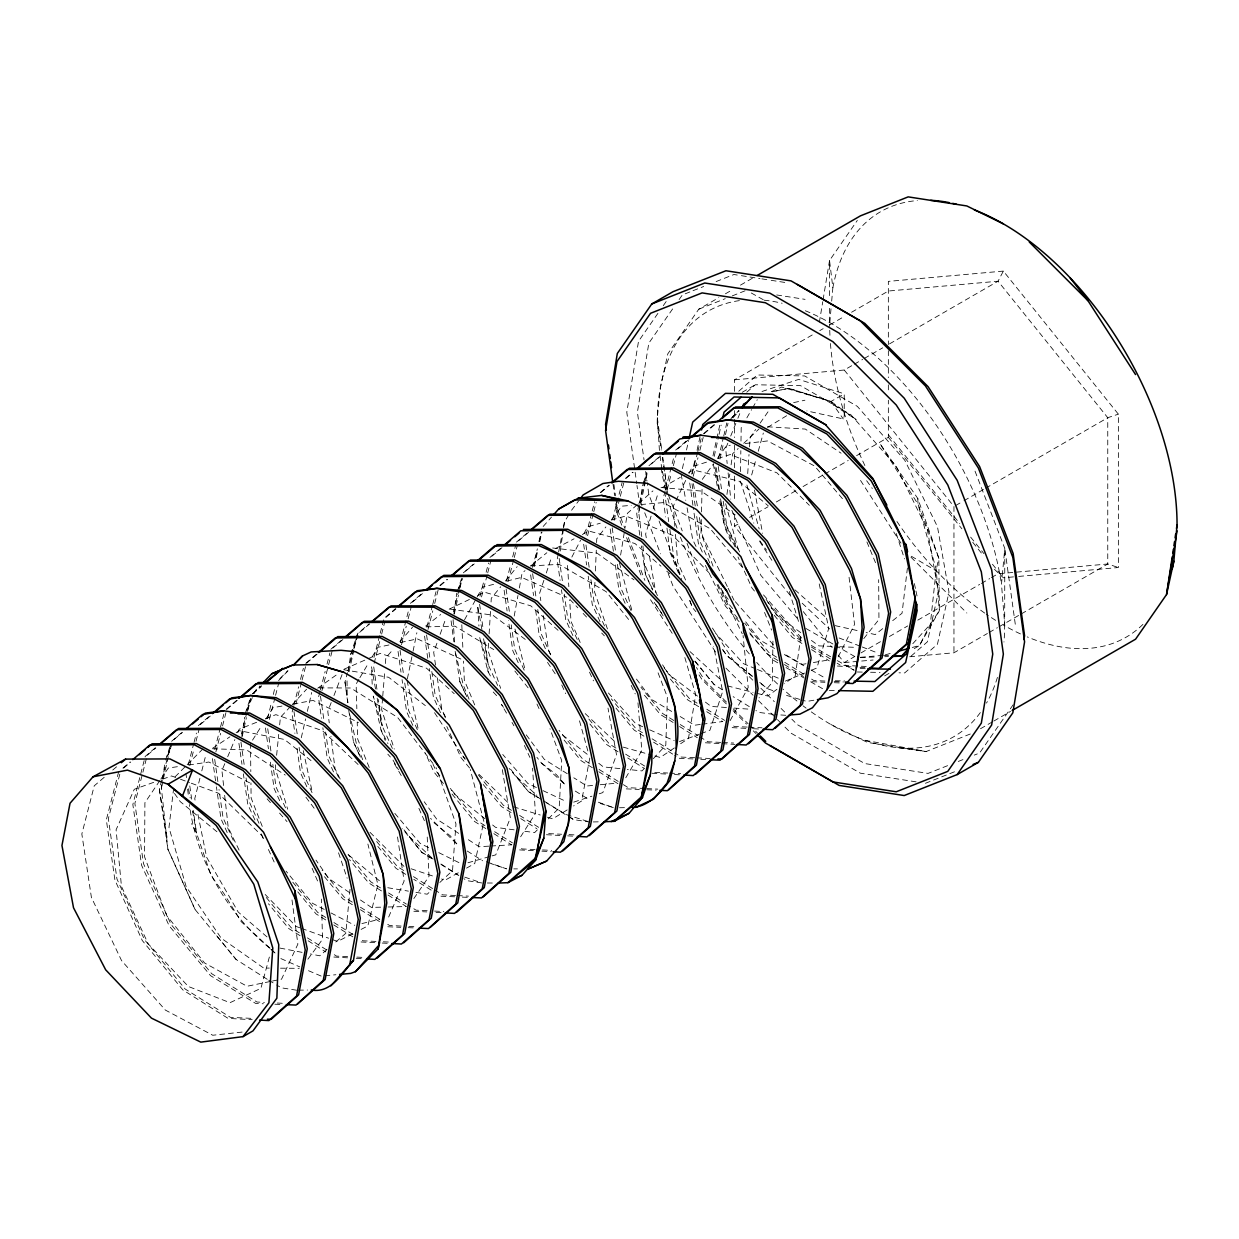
<?xml version="1.0" encoding="UTF-8"?>
<svg xmlns="http://www.w3.org/2000/svg" width="1239" height="1239" viewBox="0 0 1239 1239"><rect width="100%" height="100%" fill="white"/><g stroke="black" fill="none" stroke-linecap="round" stroke-linejoin="round"><path stroke-width="0.75" stroke-dasharray="5 3.75" d="M659.427 450.438L657.289 417.558L660.495 387.249L667.79 353.889L698.765 309.208L718.775 297.654M762 391.478L798.721 379.397L844.239 393.832L844.239 416.304L843.232 418.906L806.852 410.914M642.933 545.919L645.457 574.431L652.581 590.043M772.919 641.136L772.393 682.317L759.089 697.867M740.519 471.625L740.845 450.655M740.984 441.115L741.201 427.765L743.09 424.466M701.32 519.559L700.995 532.956L713.308 566.858M701.506 511.908L702.064 488.94M594.921 582.376L594.519 591.839L607.606 629.381M595.401 571.009L596.284 550.178M596.609 542.605L596.764 538.81L605.886 526.931M488.538 643.242L488.073 650.738L500.633 688.326M489.111 633.872L490.489 611.385M491.062 602.015L491.279 598.267L500.695 586.775M747.706 473.592L749.006 454.496M749.533 446.876L750.184 437.321L755.697 429.437M484.991 642.034L488.228 664.646L487.779 670.857L489.932 676.138M382.588 698.115L381.674 709.653L394.265 749.068M382.743 696.194L384.756 671.213M385.375 663.531L385.84 657.77L393.46 649.035M831.013 308.821L829.665 324.169L829.634 306.792M831.679 301.154L832.856 287.727L829.541 260.484L857.311 220.434M1015.283 624.239L1004.783 548.428L1004.674 624.239L1001.484 584.111L1004.783 548.428L973.808 467.986M350.048 889.261L345.805 933.339L334.236 943.313M275.678 764.773L275.306 768.567L287.696 809.222M276.622 755.279L278.713 734.386M279.658 724.892L280.417 717.304L290.902 706.075M907.413 567.973L902.038 613.243L891.615 621.529M173.692 788.112L168.969 827.497L186.16 886.644L221.177 938.155L263.659 968.046L269.281 968.093M267.221 979.29L236.122 959.497L195.065 909.488L167.869 849.164L161.395 788.066L162.433 780.539M162.696 778.65L165.019 761.706M348.314 671.476L350.652 654.533L357.575 633.578L369.036 623.929M453.877 614.002L456.726 593.28M641.771 536.626L638.72 512.481L639.758 504.954M640.021 503.065L642.36 486.122L644.435 480.995M726.937 494.438L729.802 474.072M731.103 464.826L732.667 453.706L738.196 448.518M800.781 636.892L795.268 675.859L784.566 683.711M560.245 551.076L563.451 529.068M563.714 527.241L564.519 521.743L569.553 513.519M241.806 736.4L244.641 717.288M620.615 555.072L624.611 530.416M819.366 322.295L822.758 301.697M823.068 299.823L829.541 260.484L829.619 299.079M514.2 616.031L517.979 595.463M519.358 587.983L522.099 573.038L525.011 570.652M589.81 758.005L581.618 800.983L573.595 805.954M534.133 566.161L537.447 549.125M538.919 541.567L541.071 532.755M558.262 553.91L557.147 559.579L560.121 580.332M558.619 552.005L563.048 529.316M563.42 527.411L564.519 521.743M407.368 678.786L412.695 652.999M413.067 651.172L416.862 632.757M161.395 788.066L163.037 780.585M163.44 778.712L171.23 743.168L162.201 778.169M454.326 614.033L458.445 595.293M460.087 587.813L462.147 578.443M638.72 512.481L640.362 505.001M640.764 503.142L645.256 482.575M645.674 480.701L647.3 473.236M242.209 736.477L246.375 717.644M248.048 710.102L250.557 698.796M682.395 468.621L684.857 457.454M686.514 450.02L688.574 440.712M691.765 474.212L695.435 457.625M697.061 450.253L700.329 435.509M712.983 455.828L719.983 424.203M714.206 456.432L718.697 436.159M719.1 434.316L721.144 425.101M349.057 671.801L353.92 649.964M354.339 648.136L357.575 633.578L353.704 648.493M534.334 566.161L538.113 549.156M539.801 541.598L541.908 532.151M719.967 459.049L723.777 442.153M725.481 434.641L728.005 423.382M301.278 737.763L305.615 718.899M307.349 711.356L311.67 692.508M267.639 718.682L271.573 701.909M273.323 694.46L275.073 687.01M718.45 458.384L723.297 437.847M723.731 435.989L726.813 422.917M199.928 778.278L194.755 798.675L195.514 802.454M201.802 770.859L206.046 754.164M118.681 771.758L106.337 819.846L114.902 880.015L142.284 940.525L182.876 989.946L228.115 1018.396L252.198 1019.682M195.065 909.488L167.869 849.164L159.366 789.228L161.736 780.012M214.781 749.363L220 729.028M220.48 727.169L223.81 714.222M293.395 707.128L291.97 712.688L294.913 733.364M293.86 705.285L298.614 686.793M300.519 679.39L303.369 668.286M400.414 642.189L408.483 610.75M453.443 611.586L458.647 591.282M459.111 589.439L461.961 578.365M479.973 596.269L484.248 579.62M486.137 572.217L488.522 562.971M506.488 580.952L510.762 564.303M512.667 556.915L515.982 543.967M586.047 535.016L591.746 512.822M592.211 510.979L594.596 501.733M639.061 504.443L636.707 513.643L639.99 536.441M639.525 502.6L647.052 473.128M692.121 473.778L697.34 453.443M697.805 451.585L701.135 438.652M119.796 774.22L108.351 818.685L116.962 878.993L144.514 939.689L185.138 989.001L230.454 1017.343L252.617 1018.427M146.326 758.903L134.881 803.383L143.492 863.676L171.028 924.387L211.668 973.684L256.969 1002.026L264.372 1002.397M188.282 764.633L193.563 744.205M194.043 742.347L196.443 733.07M189.815 765.346L194.105 748.666M196.025 741.263L199.355 728.284M215.865 751.887L220.635 733.364M222.54 725.946L226.35 711.124M241.326 734.015L246.592 713.587M247.072 711.744L250.433 698.734M269.374 719.41L275.104 697.185M275.569 695.327L278.914 682.364M295.889 704.108L301.619 681.868M302.099 680.01L306.389 663.345L317.773 653.619M319.91 691.827L318.485 697.371L321.49 718.264M320.39 689.968L325.145 671.461M327.034 664.073L329.899 652.968M321.939 690.65L328.134 666.567M328.614 664.708L332.424 649.886M379.738 641.492L373.543 665.591L377.043 690.077M381.643 634.089L384.988 621.111M401.498 644.714L406.253 626.191M408.173 618.772L411.503 605.809M426.944 626.857L432.21 606.46M432.674 604.601L436.035 591.623M428.013 629.412L432.783 610.873M434.688 603.47L438.498 588.649M481.522 596.935L487.252 574.695M487.717 572.852L491.062 559.873M508.036 581.618L513.767 559.393M514.247 557.535L517.577 544.571M587.596 535.697L593.326 513.457M593.791 511.599L596.176 502.337M612.577 519.699L622.102 482.637M614.11 520.38L619.841 498.14M620.321 496.297L624.131 481.475M665.142 490.907L663.221 498.341L665.56 516.926M665.622 489.049L673.768 457.501M666.675 491.604L665.25 497.164L668.735 521.665M667.155 489.761L671.445 473.081M673.35 465.678L676.695 452.7M693.19 476.303L697.96 457.78M699.865 450.361L703.21 437.398M347.741 702.714L345 682.054L347.416 672.731M347.911 670.872L353.223 650.367M373.946 657.429L379.738 635.049M380.234 633.191L384.105 618.276L395.489 608.643M532.553 567.447L537.385 548.831M539.306 541.381L541.722 532.073M269.359 957.05L260.902 988.366L229.989 1002.692L188.359 986.492L148.246 943.901L121.468 886.443L116.094 829.758L134.277 789.289L153.806 782.305M751.655 474.971L756.224 458.554M758.253 451.259L763.332 433.031M651.079 516.136L645.627 534.04L646.603 539.677M653.263 508.966L658.157 492.843M643.459 482.714L646.743 472.539M165.577 760.003L169.991 746.389M457.284 591.576L461.156 579.635M543.89 580.317L539.646 593.14L540.823 600.605M546.306 572.991L551.773 556.512M245.214 713.463L250.263 698.378M436.918 643.273L433.696 652.256L435.555 665.266M440.139 634.291L445.947 618.122M331.2 702.59L327.793 711.403L329.249 722.864M333.941 695.559L342.119 674.434M727.82 443.19L725.667 448.533L727.169 463.525M730.7 436.082L737.174 420.052M737.886 418.271L740.767 411.147M167.095 756.58L172.639 742.92M350.652 654.533L358.257 635.746M458.802 588.169L462.271 579.62M645.132 479.292L647.889 472.462M224.801 763.673L221.936 770.565L223.825 787.679M227.682 756.781L234.883 739.544M237.764 732.652L239.204 729.198L256.674 722.275M388.674 917.03L404.115 881.022L397.285 835.318M246.7 710.133L253.453 695.187M254.196 693.53L255.699 690.2L259.741 686.081M685.709 480.422L673.273 506.224L674.899 526.869M689.023 473.546L692.338 466.669L708.569 461.481M838.214 656.825L854.538 624.441L848.669 573.858M571.86 557.07L580.533 540.281M584.003 533.575L587.472 526.854L600.28 523.214M1018.69 576.429L1118.368 567.524L1118.368 414.167L1003.358 271.093L998.045 281.222L889.385 343.962M730.158 720.587L748.201 687.49L743.075 635.499M464.517 619.825L476.287 598.545M477.201 596.904L482.637 587.085L495.631 583.848M746.869 417.868L751.593 409.613M752.538 407.972L757.277 399.717M625.788 777.782L641.833 750.493L638.596 710.458M358.954 679.251L356.135 684.036L356.832 708.723M359.899 677.656L368.386 663.299M372.165 656.918L377.818 647.347L389.123 644.93M252.539 740.132L261.77 725.527M265.874 719.038L273.045 707.67L282.151 706.029M520.628 836.79L535.434 813.481L532.584 768.18M159.785 780.663L144.901 802.733L144.56 856.83L166.738 915.606L204.636 963.028L247.057 986.259L270.66 981.412M160.853 779.083L168.303 768.041L177.518 766.678M413.841 898.569L428.988 876.422L427.068 833.475M657.909 313.374L638.534 341.252L626.795 412.2L634.879 470.402M663.299 305.646L666.536 301M672.622 308.929L648.833 343.141L637.404 412.2L644.048 460.01M679.111 299.59L682.364 294.928L691.254 291.413M1013.146 704.774L979.615 753.002L974.272 755.109M760.111 423.118L768.939 410.496M702.296 479.385L713.308 464.067M717.722 457.95L726.534 445.699L730.267 445.266M307.876 959.187L322.512 939.348L321.459 899.065M571.566 510.236L578.505 501.052M611.586 519.513L621.839 506.162L631.271 505.357M863.769 638.596L878.947 619.469L878.668 579.666M505.404 581.029L517.174 566.657M399.825 641.771L412.525 627.213M543.162 526.482L551.494 517.112M252.462 693.825L261.429 685.601M732.946 417.899L739.11 411.038M912.802 643.691L930.303 624.332L939.317 610.796L938.852 558.231L917.774 498.45L879.876 443.5L918.037 504.242L938.852 558.231L936.235 569.491L930.303 624.332L919.462 645.519L911.331 650.351M644.543 768.195L642.034 770.906L627.29 769.388M653.294 758.702L665.808 745.135L667.372 697.092L657.212 670.593M292.203 704.666L306.606 689.225M731.986 417.528L738.444 410.79M278.605 680.552L287.913 670.98M730.84 418.797L738.893 410.574M537.354 829.851L534.629 832.593L521.604 830.842M548.273 818.871L559.176 807.905L561.701 760.529L549.977 728.749M175.055 776.868L185.819 766.058M187.166 764.695L203.32 748.48M279.859 678.647L287.866 670.64M743.741 443.314L758.949 429.019M439.86 882.431L452.514 870.645L455.983 823.935L436.035 767.499M738.754 391.245L757.277 374.999L804.684 375.944L857.295 406.33L904.702 460.118L937.458 526.699L948.997 592.087L937.458 644.187L904.687 672.932L899.003 672.823M746.761 392.236L755.294 384.756L800.564 385.654L850.806 414.678L896.076 466.034L927.376 529.626L938.388 592.087L927.361 641.848L908.868 658.079M637.311 504.629L627.368 513.349L624.905 528.526L617.316 508.935L615.752 497.675M638.72 503.375L652.922 490.907M171.632 741.294L181.483 732.776M648.942 465.756L658.761 457.237M463.371 572.821L473.252 564.303M489.947 557.426L501.176 547.746M327.003 949.554L319.755 955.796L310.292 953.953M122.924 768.118L129.971 762.062M305.723 663.376L316.983 653.696M600.265 492.533L608.736 485.254M226.179 709.312L237.532 699.586M410.388 603.347L421.725 593.636M703.504 433.727L714.888 423.986M104.2 777.318L94.241 785.82L81.836 834.002L91.407 897.423L121.592 960.643L165.36 1010.079L212.752 1035.246L243.402 1031.932M112.749 770.038L117.024 766.399M123.606 768.087L130.73 762.016M147.271 755.201L155.82 747.922M198.348 725.636L209.654 715.987M200.315 724.583L210.274 716.08M226.83 709.266L238.229 699.555M330.844 649.267L342.258 639.525M332.904 648.028L342.878 639.525M385.933 617.409L395.907 608.907M412.463 602.108L422.422 593.605M440.403 585.582L447.527 579.496M492.007 556.172L501.981 547.669M516.462 542.109L527.86 532.367M518.537 540.854L528.495 532.352M600.93 492.502L609.48 485.208M626.036 478.409L633.144 472.338M675.673 450.067L686.979 440.418M677.64 448.998L689.039 439.287M704.155 433.681L715.553 423.97M155.231 747.891L145.226 756.409L132.852 804.545L141.618 865.349L169.154 925.796L210.553 975.666L255.683 1003.451L263.349 1003.76M625.447 478.347L632.602 472.276M252.818 693.809L261.414 686.53M439.845 585.474L447 579.403M174.018 739.513L182.567 732.295M359.651 632.339L369.625 623.929M465.725 571.086L474.274 563.884M651.358 463.913L659.907 456.711M530.834 565.867L546.833 552.749M882.695 628.638L875.245 634.569L866.138 632.54M425.813 625.912L440.712 614.513M776.93 689.318L767.762 696.039L754.907 692.818M317.773 688.172L337.597 674.062M674.357 747.953L660.248 757.478L652.845 755.403M680.629 743.725L688.466 738.444L695.714 694.676L684.083 654.966M212.736 748.186L229.881 736.849M236.122 732.729L239.235 730.669L284.443 739.451L313.932 762.914M567.168 809.919L552.702 818.855L547.375 817.213M767.53 427.44L786.626 415.731M725.434 293.798L732.11 289.941M740.457 285.14L753.792 277.428M734.541 391.385L734.541 379.831L813.109 334.468M819.8 330.596L823.145 328.676M829.836 324.819L844.874 316.131M851.565 312.259L888.348 291.026L998.045 281.222L1107.759 417.713L1107.759 563.993L1020.828 614.172M742.238 392.283L755.294 384.756M734.541 379.831L844.239 370.027L852.602 365.211M854.275 364.235L862.638 359.418M864.311 358.443L882.695 347.834M771.278 391.679L781.654 387.048L830.982 401.482L844.239 393.832M789.986 595.092L734.541 526.11L741.216 522.254M749.58 517.422L767.979 506.797M776.326 501.981L796.398 490.396M803.073 486.54L823.145 474.955M824.818 473.979L848.219 460.474M856.583 455.642L888.348 437.305L888.348 400.212M955.625 505.543L962.316 501.687M963.988 500.711L984.045 489.142M985.717 488.166L1107.759 417.713L1118.368 414.167M838.214 655.09L844.239 662.586L854.275 656.794M860.966 652.938L881.022 641.353M889.385 636.521L907.769 625.912M917.805 620.12L979.662 584.405M981.334 583.445L989.698 578.613M991.37 577.653L998.045 573.781L1107.759 563.993L1118.368 567.524M884.646 675.89L891.182 672.127M909.689 656.747L953.953 652.783L987.39 633.485M989.063 632.525L997.426 627.693M999.099 626.733L1019.155 615.148M980.483 728.749L992.16 722.012M993.833 721.052L1010.513 711.418M662.493 487.423L680.366 477.309M688.481 472.725L693.36 469.968L739.063 481.166L768.226 505.822M458.306 872.767L445.157 880.186L441.58 878.978M466.53 868.121L474.754 863.49L483.86 821.302L470.278 769.465M555.846 548.319L574.06 538.826M582.33 534.52L588.959 531.066L634.895 543.472L660.976 566.177M352.712 933.695L337.581 941.454L330.379 938.852M361.122 929.389L367.844 925.951L377.88 884.584L367.89 844.038M449.168 609.139L469.395 599.475M477.836 595.432L484.588 592.211L530.726 605.809L558.061 630.31M344.163 669.153L366.496 659.411M368.2 658.652L380.218 653.402L426.541 668.208L454.233 693.732M785.34 681.109L804.622 673.087M811.638 670.16L816.888 667.976L828.752 628.328L819.025 583.027M698.765 309.208L725.233 298.676M732.295 295.873L746.42 290.267M970.292 733.999L926.153 751.546L897.748 747.659M693.019 290.7L703.69 286.488M716.142 281.563L733.922 274.516L739.513 275.399M265.409 718.806L275.879 714.655L322.372 730.638L358.086 764.494M947.603 765.671L928.057 773.399L864.714 763.549L797.25 724.598L791.86 719.209M958.274 761.443L963.617 759.337M925.409 783.296L957.189 770.72M679.499 741.572L699.168 734.278M700.949 733.627L709.885 730.298L722.647 691.548L713.695 646.51M162.681 779.13L171.555 775.955L178.726 778.603M573.719 802.129L591.917 796.166M599.211 793.781L602.851 792.588L616.511 754.721L607.993 708.104M717.582 458.585L730.205 454.543L776.961 472.864L809.377 505.342M467.986 862.762L490.226 856.412M492.069 855.886L495.786 854.833L510.344 817.895L501.718 766.027M611.276 520.101L625.912 515.951L672.762 535.418L708.894 572.604M885.358 654.812L892.545 652.86M912.276 647.47L919.462 645.519L939.317 610.796L936.235 569.491L918.037 504.242L917.774 498.45M506.782 581.091L521.634 577.389L566.827 597.26M361.896 923.582L379.753 919.214M400.414 642.514L417.357 638.89L460.877 659.04M772.501 391.756L788.732 388.318L830.982 401.482L856.149 419.51L836.821 407.151L830.982 401.482L788.732 388.318L772.129 391.725M793.657 402.598L804.916 400.228M272.472 981.04L281.547 979.182L297.871 944.118L291.846 898.786M293.07 704.062L313.111 700.438L358.458 722.523M813.853 700.221L806.79 701.429L801.494 699.896M806.016 663.763L802.33 664.383L784.349 654.068M813.388 662.54L829.975 659.752M188.576 765.036L208.864 762.031L252.555 784.333M700.221 724.474L694.614 725.218L678.26 715.399M702.095 724.242L722.678 721.563M745.197 443.531L767.591 440.929L814.643 466.05L844.146 500.68M592.583 785.464L586.883 785.991L573.796 777.798M600.172 784.736L617.254 783.125M324.835 975.743L335.893 974.737M1003.358 271.093L888.348 281.377L888.348 344.628M994.437 569.29L1003.358 577.792L1016.77 576.6M844.239 662.586L873.108 660.015M860.501 657.289L881.641 655.462M640.718 504.552L663.361 502.616L710.396 528.836M785.805 715.29L775.196 714.609M488.77 846.16L479.152 846.733L466.545 838.509M490.706 846.036L511.862 844.797M530.524 565.929L559.145 564.365L606.134 591.653L630.109 621.297M860.393 657.506L877.243 656.949M884.723 656.701L888.471 656.577M426.03 626.888L454.945 626.16L493.788 649.623M380.667 907.18L371.421 907.413L358.814 898.879M388.07 906.994L406.578 906.53M593.218 821.937L600.388 821.798M619.469 807.751L624.859 807.658M298.429 990.178L307.597 990.038M319.089 687.877L350.745 688.001L397.595 717.412L433.712 764.463M513.798 868.88L517.437 868.895M487.33 883.004L492.781 883.035M280.525 968.186L299.249 968.34M860.238 668.58L865.891 668.688M857.295 671.987L862.979 672.096M870.568 672.25L880.046 672.436M835.241 680.753L844.673 680.939M829.263 690.433L836.836 690.588M212.721 748.79L246.546 749.889L285.233 775.087M274.872 1004.225L282.538 1004.535M832.128 646.417L818.871 645.875L809.779 639.231M839.717 646.727L856.769 647.408M454.636 896.788L441.177 896.231L437.956 894.248M462.317 897.113L468.079 897.361M811.886 681.698L824.942 682.286M834.265 682.704L841.73 683.03M626.253 788.871L639.324 789.444M646.804 789.77L656.143 790.188M387.838 926.757L400.77 927.33M408.158 927.655L415.545 927.98M883.562 655.292L888.967 655.555M692.988 758.934L679.468 758.314L674.62 755.294M700.716 759.29L708.46 759.646M866.247 666.474L840.383 665.204L837.146 663.175M824.942 681.063L813.868 680.521L810.631 678.492M834.188 681.512L843.418 681.977M747.241 727.076L734.309 726.441L731.072 724.428M749.084 727.169L762.016 727.804M745.847 728.346L732.435 727.665L729.229 725.667M753.513 728.733L761.18 729.121M720.726 742.393L707.794 741.758L699.694 736.694M722.569 742.486L733.643 743.028M694.785 757.741L681.249 757.06L674.775 753.002M696.721 757.834L710.241 758.516M654.75 772.377L667.682 773.012M669.525 773.105L680.614 773.647M644.853 788.5L628.235 787.694L623.372 784.643M646.712 788.593L657.785 789.135M548.676 833.615L561.608 834.25M568.995 834.621L576.383 834.978M535.093 849.567L522.161 848.932L518.924 846.903M542.481 849.923L551.711 850.388M455.534 895.503L442.602 894.852L434.517 889.803M457.377 895.58L468.466 896.138M427.176 910.711L416.087 910.169L408.003 905.105M434.564 911.083L443.794 911.532M401.142 926.06L389.542 925.471L386.305 923.442M408.87 926.447L416.598 926.834M375.975 941.423L363.042 940.788L359.821 938.759M383.362 941.795L390.765 942.151M347.617 956.647L336.528 956.105L333.291 954.076M356.847 957.097L364.235 957.468M277.288 1003.032L284.691 1003.389M361.06 941.965L380.296 942.956M382.216 943.049L387.993 943.344M546.476 834.73L559.966 835.458M567.663 835.86L575.376 836.279M413.841 911.254L426.789 911.935M436.035 912.415L441.595 912.709M705.347 742.781L720.184 743.586M722.043 743.679L735.037 744.391M651.9 773.244L666.923 774.096M674.45 774.53L680.087 774.84M519.606 849.908L534.474 850.728M541.908 851.147L551.216 851.673M333.864 957.035L348.763 957.886M356.213 958.305L361.803 958.63M837.394 666.024L852.463 666.907M859.99 667.341L865.643 667.666M767.406 426.774L805.319 429.066L841.064 453.195M726.426 707.515L711.093 706.416L703.535 700.685M734.092 708.073L749.409 709.188M661.007 487.516L701.135 491.047L735.223 514.882M619.918 768.614L603.331 766.895L597.291 762.171M552.656 547.979L596.966 553.074L634.012 579.867M514.154 829.836L495.538 827.342L492.533 824.911M773.415 714.361L759.197 712.44L755.898 710.505M450.02 609.092L492.781 615.163L526.621 640.424M568.686 816.594L573.518 819.599L589.625 822.015M776.683 294.959L805.071 299.358M481.863 882.973L466.917 880.65L463.897 878.699M296.601 990.209L281.315 987.824L276.622 984.99M741.371 275.678L760.003 278.574M761.861 278.868L769.311 280.029M771.169 280.324L786.084 282.631M916.117 781.855L860.315 773.167L791.024 733.163L782.893 725.032M387.761 887.728L408.421 891.135M415.932 892.359L427.207 894.217L431.42 890.283L413.78 879.334M343.683 669.726L388.612 677.284L425.364 705.626M865.008 740.287L926.153 751.546L867.517 742.455L830.997 724.536M279.968 948.083L302.703 952.481M835.132 625.633L858.844 630.914M598.391 802.206L614.079 807.859L598.638 802.934M727.339 685.879L753.064 692.353M486.323 861.771L506.534 868.849L491.155 863.66M623.248 747.132L651.002 754.892M799.728 699.385L783.977 694.614M513.535 806.806L540.25 815.014M587.782 821.426L565.681 814.395L542.697 800.255M411.116 868.771L434.409 876.577M464.733 877.135L480.159 882.385M761.18 683.696L767.142 688.574L775.552 691.594M299.761 927.763L296.152 926.447L265.177 894.481M301.557 928.414L328.583 938.202M180.522 779.254L189.49 782.552M191.286 783.218L218.188 793.115L261.785 835.597L264.418 840.661M839.144 637.977L860.47 646.293M862.251 646.99L878.234 653.216M755.728 668.797L743.539 663.717L715.29 632.881M757.463 669.509L778.371 678.213M321.149 976.069L306.591 969.905M280.866 958.568L299.73 966.885M642.747 726.751L635.746 723.669L606.475 690.804M649.732 729.848L674.217 740.69M536.379 787.524L527.953 783.559L502.74 754.474M543.116 790.683L566.703 801.741M428.632 847.615L420.176 843.434L394.776 813.311M438.761 852.633L460.722 863.506M324.262 909.426L312.414 903.246L286.07 871.156M331.03 912.957L354.741 925.332M850.806 668.394L854.043 670.191M751.283 292.993L764.231 300.256M805.846 628.436L833.708 644.45M835.349 645.38L855.018 656.685M774.545 648.446L759.848 640.021L743.446 618.942M811.251 645.395L830.703 656.794M837.394 660.65L853.996 670.082M784.364 654.533L809.485 669.029M811.158 670.005L826.243 678.709M777.782 662.819L772.842 659.969L747.907 631.658M786.006 667.573L804.096 678.012M810.662 681.806L825.468 690.355M911.362 556.265L936.607 571.086M749.285 706.617L733.178 696.674M433.17 859.092L421.74 852.324L402.381 828.736M671.708 711.48L652.086 699.71L634.74 676.804M541.056 799.248L528.433 791.644L509.167 768.412M268.786 980.235L275.043 984.029M575.283 791.086L590.058 800.208M405.726 874.362L396.062 868.384L377.833 846.407M538.098 797.622L528.433 791.644L509.028 767.204M546.136 802.624L567.075 815.603M698.703 706.695L687.459 699.71L669.277 677.702M706.741 711.682L722.802 721.671M643.893 736.152L634.198 730.112L615.024 706.942M653.588 742.192L672.994 754.288M352.372 904.718L342.692 898.709L323.472 875.508M360.425 909.72L379.784 921.739M777.984 660.526L766.693 653.48L748.619 631.565M784.442 664.569L803.817 676.664M592.366 767.715L581.076 760.669L561.778 737.251M598.824 771.742L618.184 783.838M325.702 919.927L316.053 913.902L297.654 891.724M333.74 924.929L353.022 936.963M801.54 640.904L795.066 636.861L771.169 607.853M811.251 646.975L830.672 659.133M776.636 657.228L768.552 652.163L744.639 623.171M784.736 662.292L804.157 674.434M697.092 703.163L688.992 698.099L663.903 667.651M706.803 709.235L724.598 720.37M673.799 720.494L662.478 713.416L640.966 687.304M680.273 724.552L698.084 735.687M642.406 732.745L635.932 728.687L611.338 698.873M652.117 738.816L673.164 751.996M615.907 748.077L609.433 744.035L586.728 716.483M625.618 754.148L645.039 766.306M589.392 763.394L582.919 759.337L559.021 730.344M599.103 769.465L621.761 783.637M567.261 773.709L544.339 759.383L526.079 734.603M511.459 810.337L503.359 805.273L478.269 774.824M519.544 815.401L538.965 827.544M511.088 812.567L501.439 806.527L483.071 784.302M520.752 818.607L536.828 828.69M484.945 825.639L476.845 820.574L450.547 788.685M494.655 831.71L512.45 842.861M431.42 858.395L421.74 852.324L402.474 827.915M441.099 864.466L458.848 875.586M403.759 870.568L397.285 866.51L374.581 838.958M413.47 876.639L432.891 888.781M380.481 887.898L370.771 881.827L348.066 854.275M388.581 892.963L406.377 904.098M352.31 902.162L344.21 897.098L322.094 870.258M360.394 907.227L379.831 919.384M325.826 917.51L317.742 912.446L292.636 881.998M333.926 922.559L353.347 934.717M299.311 932.812L291.211 927.748L264.929 895.859M307.396 937.877L326.817 950.019M673.087 722.445L660.17 714.33L642.251 692.493M679.53 726.519L697.278 737.701M381.488 890.934L368.556 882.803L349.46 859.587M387.962 895.007L405.757 906.174M485.781 828.566L474.506 821.457L451.786 793.765M493.834 833.646L511.552 844.828M300.086 935.693L288.826 928.584L268.491 903.773M308.124 940.773L325.826 951.955M618.06 751.779L606.785 744.624L588.448 722.229M627.724 757.912L643.846 768.134M467.211 851.023L482.606 860.78M801.927 643.459L792.263 637.311L773.957 614.916M811.607 649.623L829.34 660.898M440.898 864.001L457.872 874.811M694.878 661.316L714.175 684.563L725.264 691.625M458.678 833.382L436.608 819.01L424.218 801.741M568.809 816.47L573.518 819.599M349.367 892.467L328.893 878.59L315.96 860.098M800.688 632.602L776.45 614.916L764.943 597.539M697.495 696.117L668.766 674.388L662.586 664.816M541.474 763.069L556.404 774.654L565.433 784.999L541.474 763.069L536.89 757.292M562.599 735.021L588.246 755.093M433.944 822.711L450.33 835.891L457.965 845.184L430.537 818.344M485.022 818.824L453.428 793.254L450.454 788.376M752.228 676.37L726.859 655.632L721.33 647.904M216.933 831.741L180.275 801.664L174.141 792.945M348.686 855.065L380.528 881.688M752.367 676.169L726.859 655.632L721.547 647.827M759.755 682.364L767.142 688.574M266.989 936.885L238.167 911.997L206.619 857.218L197.806 813.791M666.768 571.225L669.664 573.75M794.942 589.841L826.521 617.951M517.035 777.271L536.828 795.376M690.061 651.652L721.826 680.815M269.529 948.021C226.489 912.616 196.49 859.82 189.412 804.529M270.954 949.337L275.197 953.302M409.288 836.697L431.776 857.775M802.191 603.223L829.557 628.963M585.211 713.618L616.805 743.493M270.087 948.238L241.202 921.677L224.058 893.768L211.095 875.493L196.521 833.057L191.611 823.656M271.434 949.523L275.476 953.395M478.982 774.329L509.028 803.6M910.928 557.132L966.854 613.026M752.77 680.165L733.906 661.316L712.255 627.739M760.87 688.249L774.344 701.708M781.081 708.445L786.471 713.834M725.946 668.131L753.064 695.234M758.485 700.654L776.11 718.264M777.473 719.611L781.546 723.684M726.426 702.064L704.728 680.381L696.426 667.496M733.209 708.832L748.124 723.731M749.471 725.094L757.618 733.225M726.348 703.922L702.095 679.684L698.997 674.883M733.085 710.659L746.559 724.118M753.297 730.855L755.991 733.55M370.043 832.36L403.96 866.371M569.894 599.428L577.839 607.822M583.135 613.429L588.448 619.035M601.689 633.036L604.353 635.839M493.215 691.982L498.465 697.681M387.822 754.179L390.347 756.983M763.503 594.89L802.175 638.766M767.855 602.278L800.549 639.386M735.331 601.689L774.298 645.922M739.172 621.761L725.45 606.181L705.285 565.216M267.113 798.861L270.845 803.12M279.549 813.094L287.014 821.627M797.08 618.106L760.792 575.268L731.862 510.36M689.674 600.59L692.586 607.76L695.884 611.663M695.079 661.13L714.175 684.563M711.604 530.292L715.259 534.69M716.467 536.146L743.168 568.329M469.596 768.01L461.016 757.633L446.799 726.519M732.698 608.674L727.913 602.866L722.399 590.724M737.778 618.4L725.744 603.796L716.359 583.104M462.736 755.976L465.121 758.872M439.799 775.629L436.205 771.278L433.061 764.339M443.423 783.575L433.851 771.912L425.287 752.956M754.427 591.018L751.98 588.029L737.979 556.977M216.701 935.817L236.122 959.497M844.239 370.027L952.745 505.001M888.348 434.719L959.776 523.586M970.664 537.137L983.983 553.694M992.454 564.241L1003.358 577.792M888.348 437.305L961.882 528.79M972.739 542.295L983.58 555.784M803.259 611.601L832.19 647.594M514.866 671.027L518.413 675.518M519.606 677.021L530.23 690.526M728.222 599.382L722.368 591.855L721.083 588.277M305.925 797.219L316.255 811.034M666.969 528.077L670.005 552.222L673.861 557.473L680.552 575.438M866.634 480.701L872.287 488.46M759.848 540.762L766.523 550.162M830.982 401.482L843.232 418.906M654.207 602.371L661.858 613.444M503.483 707.361L501.439 704.372L508.16 715.894M547.514 662.385L556.094 675.131M392.995 760.08L398.478 769.76M434.548 712.704L465.105 759.337M860.532 480.438L900.954 543.147M759.677 541.428L772.935 561.995M715.553 652.039L672.978 586.016L668.162 573.518M655.927 604.709L663.19 615.969M650.537 599.738L672.188 633.315M512.001 722.476L513.922 725.775M394.405 763.642L402.923 778.526M657.491 595.556L655.663 592.196L649.19 554.669M550.55 654.44L548.753 651.048L543.178 615.551M490.396 675.967L487.779 670.857L479.663 637.28L488.228 664.646L497.675 685.461M445.39 716.731L441.889 709.885L437.135 676.432M392.376 748.433L382.154 725.884L373.233 696.086L380.977 729.833L387.946 743.601M340.167 779.068L335.041 768.738L330.937 736.245M739.621 551.959L724.505 521.232L720.556 498.806M734.99 546.771L723.994 524.422L719.317 497.923M727.308 586.512L702.776 536.673L699.106 515.858M728.145 588.231L734.061 600.265M696.039 546.43L692.678 539.6L687.087 507.835M718.093 584.591L742.254 633.81M239.081 850.109L228.239 827.59L224.027 789.568M652.752 589.733L645.457 574.431L641.353 545.934M631.193 685.399L635.235 693.902M455.162 651.342L459.793 681.481L466.855 696.721M524.376 745.444L529.874 757.385M348.732 710.226L353.487 741.913L360.425 757.106M254.924 820.017L247.785 804.421L243.355 773.864M261.274 833.893L264.449 840.832M268.429 849.489L275.569 865.101M459.793 681.481L466.917 697.123M440.48 712.673L433.371 697.108L429.236 668.533M333.523 771.943L327.235 758.129L322.852 727.758M279.673 800.719L274.129 788.546L270.056 760.157M736.338 547.669L726.89 526.854L723.127 500.463M709.808 562.971L700.376 542.155L696.333 513.891M702.296 552.083L698.393 543.472L693.251 507.587M631.054 610.641L620.816 588.091L617.316 563.59M625.137 603.331L618.881 589.547L615.071 563.048M604.524 625.958L594.302 603.408L590.538 577.018M577.219 639.479L567.741 618.602L564.256 594.147M572.898 635.607L565.774 619.949L561.468 589.764M589.516 672.158L593.466 680.861M550.705 654.842L541.257 634.027L537.757 609.526M524.19 670.144L514.743 649.329L511.242 624.843M518.227 662.71L512.776 650.661L508.439 620.429M536.967 704.046L540.08 710.923M445.421 717.815L435.183 695.265L431.699 670.764M417.326 729.647L408.669 710.582L404.642 682.302M338.557 777.318L329.109 756.502L325.625 732.001M312.042 792.635L302.595 771.82L299.095 747.318M285.512 807.874L276.049 787.013L272.828 764.448M258.997 823.254L249.566 802.438L246.065 777.937M233.273 840.29L223.035 817.74L219.009 789.475M730.979 541.458L724.769 527.659L720.773 499.565M685.585 580.022L677.687 562.537L675.487 534.381M600.048 621.699L592.242 604.431L588.215 576.228M545.392 648.725L539.166 634.926L535.155 606.785M561.763 684.997L565.665 693.623M412.835 725.388L406.609 711.604L402.056 679.638M306.807 786.688L300.535 772.842L296.508 744.639M227.186 832.546L220.976 818.778L216.422 786.811M353.487 741.913L360.456 757.416M418.906 808.37L424.388 820.714M580.193 642.468L570.993 621.374L569.677 600.172M312.12 868.307L318.934 884.181M474.738 704.945L464.331 680.242L463.463 661.099M866.913 541.939L876.422 564.891M469.085 699.245L463.309 685.074L455.611 653.216M670.005 552.222L678.755 573.719M645.504 566.362L656.128 592.443M369.222 767.437L357.699 739.094L357.219 722.012M764.556 612.453L771.603 630.109M380.977 729.833L385.221 740.504M362.717 759.693L356.429 743.803L349.584 713.958M262.25 826.382L251.114 797.962L250.944 782.909M668.471 495.166L682.255 530.912M687.072 543.425L698.781 573.827M654.982 510.406L648.818 494.438L647.223 482.962M659.086 521.046L681.667 579.589M641.972 505.62L638.534 496.7L636.97 485.425M644.729 512.776L660.573 553.864M628.343 537.525L644.884 580.394M621.792 525.228L617.007 512.807L614.869 497.505M626.578 537.649L642.313 578.458M689.906 600.574L692.586 607.76M338.541 852.804L347.152 878.25M896.262 533.498L904.47 558.897M740.364 481.166L753.839 523.168M789.32 591.514L799.341 624.084M746.916 485.038L759.182 528.991M579.496 720.835L588.773 754.288M725.636 503.7L738.382 549.868M619.376 562.661L632.417 612.469M661.858 469.364L659.582 452.343M662.307 471.207L667.79 493.37M514.99 629.009L525.444 671.383M406.996 680.629L418.519 730.282M303.245 750.648L312.429 792.852M914.367 583.569L915.575 589.191M915.977 591.065L917.17 596.687M754.474 490.024L762.605 533.328M481.909 629.536L477.588 605.515L478.935 626.067M483.582 638.766L488.228 664.646M375.51 688.93L371.514 666.752L372.289 686.731M377.167 698.161L382.154 725.884L378.391 699.508M185.896 773.926L186.562 777.612M188.545 788.701L190.217 797.947M192.541 810.879L196.521 833.057L193.299 810.445M714.949 467.041L718.914 489.467M713.308 463.851L717.985 490.35M693.437 483.675L697.433 506.379M681.156 474.212L685.771 500.37M345 682.054L347.973 702.745M159.366 789.228L167.095 837.781M657.289 423.676L661.27 450.051M662.4 457.594L667.217 489.606L662.803 457.361M424.559 636.134L427.858 658.993M238.926 743.307L241.977 764.308M689.736 483.024L692.988 505.698M610.192 528.96L613.444 551.68M504.118 590.198L507.092 610.982M265.44 727.99L268.429 748.805M718.279 466.545L721.516 489.157M716.266 467.723L719.441 490.195M692.028 483.752L695.265 506.364M669.819 529.208L673.861 557.473M612.205 527.799L615.706 552.284M585.954 544.99L589.191 567.601M583.662 544.262L586.62 564.953M559.176 558.417L562.661 582.872M532.646 573.719L536.146 598.22M530.633 574.896L533.56 595.525M506.132 589.036L509.368 611.648M479.617 604.338L483.117 628.839M426.572 634.957L429.809 657.584M400.058 650.274L403.294 672.885M398.044 651.435L400.987 672.127M320.498 696.21L323.998 720.695M293.984 711.511L297.484 736.012M267.732 728.702L270.954 751.268M240.955 742.13L244.455 766.631M214.703 759.337L217.925 781.948M212.411 758.609L216.159 784.937M189.799 785.944L191.673 799.14M657.289 417.558L661.75 449.772M645.643 471.486L646.959 481.042M635.142 472.276L636.707 483.551M613.924 484.526L615.489 495.801M613.011 484.124L614.606 495.6M451.073 620.816L453.877 641.802M187.647 789.228L188.529 796.878M728.114 472.895L730.747 499.116M637.977 702.823L638.441 708.553M453.102 619.655L454.558 642.019M567.524 565.464L568.84 586.667M461.806 624.735L462.937 649.623M347.028 680.892L347.214 695.265M250.495 743.369L250.805 771.603M953.953 506.503L953.953 652.783M888.348 350.699L888.348 377.647M888.348 384.88L888.348 392.546M734.541 410.62L734.541 437.568M734.541 445.266L734.541 468.373M734.541 476.07L734.541 501.083M734.541 514.557L734.541 526.11M980.328 712.595A245.678 141.835 60 0 1 807.673 709.281M806.124 708.15A245.678 141.835 60 0 1 803.042 705.827M796.94 701.026A245.678 141.835 60 0 1 783.063 689.132M777.581 684.036A245.678 141.835 60 0 1 756.704 662.431M749.332 653.898A245.678 141.835 60 0 1 680.381 537.045M677.067 528.17A245.678 141.835 60 0 1 667.496 497.489M665.575 489.901A245.678 141.835 60 0 1 661.007 467.444M657.228 423.661A245.678 141.835 60 0 1 739.404 300.612M764.184 300.21A245.678 141.835 60 0 1 782.134 303.261M805.335 310.757A245.678 141.835 60 0 1 1001.484 584.111M1004.674 624.239A245.678 141.835 60 0 1 1003.962 642.05M997.426 677.392A245.678 141.835 60 0 1 986.492 703.086M1142.931 624.394A245.632 141.819 60 0 1 1027.27 636.908M1020.456 633.919A245.632 141.819 60 0 1 1003.358 625.014M995.598 620.336A245.632 141.819 60 0 1 986.275 614.172M984.711 613.088A245.632 141.819 60 0 1 895.425 519.28M864.868 465.554A245.632 141.819 60 0 1 830.393 342.909M829.929 335.304A245.632 141.819 60 0 1 829.665 324.184M832.856 287.758A245.632 141.819 60 0 1 917.371 200.563"/><path stroke-width="1.5" d="M451.786 575.856L470.309 560.074L514.727 559.889L563.838 586.047L608.256 633.16L639.587 691.672L651.993 749.796L651.791 762.852L650.274 774.964L642.53 797.358L629.133 813.264L614.172 821.349L603.982 821.736M632.045 807.518C648.725 806.682 660.372 792.681 669.896 780.462L674.775 760.823L676.293 748.697L674.868 706.106L665.854 675.72L634.445 617.394L590.198 570.606L541.335 544.587L497.087 544.664L478.564 560.276M736.895 744.5L746.172 744.995L773.879 720.525L782.552 674.403L772.052 621.575L772.176 615.117L745.506 567.57L740.845 556.605L696.426 509.492L647.316 483.334L618.431 481.259L602.897 483.52L583.135 494.934L580.812 498.001M498.233 883.082L507.913 882.664L522.006 875.292L535.666 859.99L543.813 838.122L545.919 811.034L533.513 752.909L502.182 694.398L457.764 647.285L408.653 621.126L364.235 621.312L347.137 635.886M1172.249 568.716A245.632 141.819 60 0 0 1173.844 561.143L1177.05 524.732A245.632 141.819 60 0 0 974.365 209.949M637.419 468.683L655.927 452.901L700.36 452.715L749.456 478.873L793.889 525.986L825.22 584.498L837.61 642.623L831.865 682.224L827.017 689.689L812.459 707.763L799.867 714.16L789.32 715.011M817.384 699.632L827.977 697.82L836.914 693.639L855.529 673.288L862.112 628.467L860.501 598.933L851.487 568.531L820.063 510.205L775.815 463.432L726.952 437.413L711.558 437.444M1172.233 556.791L1166.549 594.534L1135.574 639.2L1012.17 710.458M1172.791 553.028L1173.364 549.249M1173.937 545.485L1174.495 541.706M1175.068 537.927L1175.625 534.164M1176.477 528.495L1177.05 524.732M676.293 748.697C685.632 701.026 652.504 658.993 632.602 618.803C609.588 584.762 576.089 561.221 538.531 545.547L494.423 546.058L477.48 560.663M311.268 989.992C331.371 993.663 342.01 973.157 353.456 960.426L360.286 918.207L347.88 860.083L316.549 801.571L272.131 754.458L223.035 728.3L178.602 728.486L160.094 744.267M339.594 974.412L350.652 973.405L355.454 971.686L378.189 948.873L384.771 904.067L383.161 874.517L374.147 844.115L342.723 785.774L298.475 739.017L249.612 712.998L230.377 713.044M1023.956 639.463L1024.576 635.731L1013.146 553.492L979.615 466.561L928.057 386.614L864.714 323.333L797.266 284.381M1177.05 530.85L1166.549 594.534L1173.844 561.159M523.338 529.456L567.772 529.27L616.867 555.428L661.301 602.541L692.616 661.053L699.4 692.136L702.993 720.339L694.506 766.089L667.356 790.683L659.876 790.358M349.599 965.444L358.257 919.369L345.913 861.399L314.598 802.826L270.226 755.713L221.1 729.492L176.681 729.616L159.521 744.236M378.189 948.873L386.8 902.89L383.161 874.517L372.32 845.803L341.236 787.679L296.446 740.179L247.475 714.144L223.717 710.814L205.38 713.091L201.105 716.684M293.194 665.297L302.517 655.942L311.19 651.931L341.097 650.305L355.624 651.745L404.719 677.903L449.153 725.016L480.469 783.544L490.845 842.814L482.234 888.828L454.543 913.391L445.297 912.911M543.813 838.122L535.233 858.286L507.913 882.664L535.666 859.99L543.89 812.195L531.531 754.21L500.169 695.559L455.782 648.493L406.64 622.288L362.253 622.474L345.123 637.078M916.132 602.2L908.559 642.669L881.022 667.202M856.397 667.976L864.125 627.306L860.501 598.933L849.644 570.188L818.576 512.125L797.327 486.199L773.756 464.563L724.8 438.56L701.011 435.23L682.72 437.491L690.371 437.692M688.977 438.854L692.694 422.112L725.45 393.367L772.857 394.312L825.484 424.698L872.876 478.486L905.647 545.067L917.17 610.471L905.632 662.555L872.876 691.3L838.741 690.619M701.553 429.979L702.776 424.45L734.077 396.991L779.346 397.905L826.243 424.992M722.771 417.729L723.994 412.2L741.061 397.223M917.17 604.338L906.143 654.099L874.858 681.543L854.105 681.14M651.993 749.796L641.399 796.863L614.172 821.349L642.53 797.358M837.61 642.623L827.017 689.689L835.597 643.784L823.254 585.815L791.984 527.318L747.628 480.19L698.533 453.923L654.053 454.016L636.892 468.621M535.233 858.286L545.919 811.034M674.775 760.823L667.031 783.218L653.619 799.14L635.638 807.456M560.229 845.741L568.329 823.904L572.433 795.717L568.794 767.344L559.78 736.942L528.356 678.6L484.093 631.828L435.23 605.825L390.997 605.917L372.474 621.529M182.319 796.398L192.525 770.1L169.991 758.918L125.573 759.104L93.018 776.807L70.034 803.259L61.95 845.478L73.519 907.769L105.671 969.812L151.452 1018.133L200.795 1042.123L243.03 1036.625L252.988 1030.879L276.87 998.2L278.76 944.583L257.805 881.951L218.157 824.229L168.024 784.241L127.431 770.131L93.018 776.807M742.207 407.6L743.648 404.038L747.102 402.489M650.274 774.964L641.399 796.863L649.964 750.958L637.62 692.973L606.429 634.585L562.041 587.394L512.992 561.128L468.481 561.174L451.306 575.748M769.822 745.413L839.113 785.418L904.191 795.546L957.158 774.592L978.376 762.341L1012.836 712.812L1024.576 641.848L1012.836 557.364L978.376 468.032L925.425 385.918L860.331 320.886L791.04 280.881L725.946 270.752L672.994 291.707L651.776 303.958L617.316 353.487L605.577 424.45L606.367 430.072M957.158 774.592L991.618 725.047L1003.358 654.099L991.618 569.599L957.158 480.283L904.207 398.168L839.113 333.136L769.822 293.132L704.743 283.003L651.776 303.958M243.03 1036.625L268.909 1002.8L272.797 948.052L253.825 884.243L216.175 825.391L168.024 784.241L192.525 770.1L219.086 785.077L263.52 832.19L295.3 898.864L305.228 949.988L296.57 996.048L268.878 1020.58L259.601 1020.084M355.454 971.686L377.988 946.193M330.921 985.841L353.456 960.426M553.879 514.433L558.634 509.074L574.679 499.89L627.755 500.835L654.796 514.123L681.326 534.489L705.719 560.555L726.627 590.786L742.935 623.496L753.746 657.119L758.051 688.543L749.471 734.495L721.841 759.089L717.97 758.903M546.585 861.105L528.325 868.957L546.585 861.105L563.822 841.699L568.329 823.904L570.405 796.894L568.794 767.344L558.061 738.909L527.148 680.923L482.699 633.485L433.913 607.187L389.077 607.048L371.901 621.513M742.796 406.934L751.438 397.332M909.054 647.842L901.558 656.143L892.204 656.453M293.225 665.513L302.517 655.942M262.436 683.339L271.852 673.737L292.76 665.018L317.199 664.538L343.761 672.281L370.91 687.769L397.053 710.009L420.656 737.608L440.372 768.877L451.987 800.146L458.988 813.899L466.36 856.954L457.764 902.906L430.134 927.5M742.935 406.469L752.336 396.867M297.608 1004.024L325.16 979.491L333.771 933.509L321.366 875.4L290.034 816.888L245.616 769.76L196.505 743.601L152.087 743.803L147.813 747.442M377.167 958.103L404.704 933.571L413.315 887.589L400.925 829.464L369.594 770.952L325.16 723.839L276.065 697.681L250.665 695.497L231.631 697.867L225.947 702.714M403.682 942.786L431.234 918.254L439.845 872.271L427.44 814.162L396.108 755.635L351.69 708.522L302.579 682.364L258.161 682.55L241.063 697.123M456.726 912.167L484.263 887.635L492.874 841.653L480.469 783.544L490.845 842.814M483.241 896.866L510.778 872.333L519.389 826.336L506.999 768.226L475.668 709.715L431.234 662.602L382.139 636.428L337.705 636.629L319.197 652.411M562.8 850.93L590.337 826.398L598.948 780.415L586.543 722.291L555.227 663.779L510.793 616.666L461.698 590.507L436.84 588.339L417.264 590.693L398.757 606.475M589.315 835.613L616.852 811.08L625.463 765.098L613.073 706.989L581.741 648.462L537.308 601.349L488.212 575.19L443.779 575.376L435.245 582.671M668.874 789.692L696.411 765.16L705.022 719.162L692.616 661.053L696.194 681.435M695.389 774.375L722.926 749.843L731.537 703.86L719.147 645.751L687.815 587.224L643.382 540.111L594.286 513.953L549.853 514.139L531.345 529.936M748.433 743.756L775.97 719.224L784.581 673.242L772.176 615.117M774.948 728.439L802.485 703.907L811.096 657.924L798.69 599.815L767.375 541.288L722.941 494.175L673.846 468.017L629.412 468.203L612.329 482.776M854.507 682.519L882.044 657.986L890.655 612.004L878.25 553.879L846.918 495.368L802.5 448.255L753.389 422.096L728.005 419.913L708.971 422.282L691.889 436.856M185.695 729.121L202.577 714.531L223.717 710.814M662.973 453.582L679.824 438.978L701.011 435.23M503.979 545.315L520.829 530.803L565.294 530.307L614.048 555.97L658.9 603.192L690.402 661.703L699.4 692.136M132.79 759.631L149.718 745.088L194.151 744.685L243.045 770.503L287.727 817.632L319.228 876.283L331.742 934.686L323.224 980.467L295.982 1005.061L286.379 1004.69M318.392 652.473L335.273 637.946L379.723 637.496L428.555 663.237L473.313 710.412L504.815 768.985L517.375 827.513L508.826 873.356L481.537 897.919L471.92 897.516M611.57 482.823L627.12 469.473L671.523 469.101L720.494 495.011L765.098 542.109L796.6 600.791L809.067 659.102L800.286 705.425L772.671 729.694L763.085 729.213M238.957 698.362L255.993 683.773L300.365 683.479L349.444 709.513L393.925 756.58L425.411 815.308L437.816 873.433L429.019 919.772L401.451 944.025L391.834 943.529M425.968 589.996L441.549 576.631L485.936 576.29L534.969 602.262L579.511 649.344L611.013 708.058L623.449 766.275L614.621 812.676L586.93 836.898L577.297 836.387M717.737 421.554L733.38 408.158L777.751 407.91L826.878 434.006L871.311 481.057L902.766 539.786L915.141 597.848L906.375 644.141L878.823 668.425L869.406 667.883M121.298 762.744L125.573 759.104M139.264 754.721L144.963 749.874M212.473 713.571L229.416 699.106L250.665 695.497L274.253 698.904L323.209 725.063L347.013 746.993L368.215 773.012L399.082 831.106L411.302 888.75L402.551 934.996L374.844 959.373L367.394 958.94M217.398 710.009L223.097 705.146M426.696 589.95L432.396 585.102M506.255 544.029L510.53 540.374M514.804 536.735L519.064 533.095M530.71 529.936L547.824 515.316L592.196 515.099L641.337 541.257L685.74 588.308L717.149 647.006L729.523 705.022L720.757 751.283L693.236 775.583L683.835 775.056M691.223 436.794L706.757 423.506L728.005 419.913L751.562 423.304L800.518 449.447L824.291 471.347L845.447 497.288L876.376 555.428L888.626 613.166L880.124 658.947L852.928 683.525L845.463 683.2M722.678 417.899L735.486 406.965L779.92 406.779L829.015 432.938L873.449 480.051L886.876 505.14M265.704 682.89L282.895 668.332L264.294 683.293M398.339 606.243L415.406 591.808L436.84 588.339L460.629 591.948L509.523 618.416L553.616 665.513L584.638 723.762L596.919 781.577L588.215 827.76L560.508 852.184L553.074 851.766M192.556 723.901L198.255 719.085M662.757 454.31L678.445 441.099M904.811 654.207L901.558 656.143L892.56 655.725M757.122 275.507L860.516 215.818L908.187 196.877L966.823 205.953L1003.342 223.872M558.634 509.074L578.21 498.217L601.72 495.414L627.755 500.835M611.168 821.596L629.133 813.264M512.017 879.566L522.006 875.292M271.852 673.737L280.556 670.098M284.041 668.642L292.76 665.018M973.08 764.432L978.376 762.341M897.919 651.389L906.902 648.942M682.72 437.491L690.402 437.475M867.78 668.735L890.407 669.184M720.974 438.451L724.8 438.56M237.919 713.896L247.475 714.144M578.21 498.217L619.407 499.983L601.72 495.414M419.231 928.135L428.477 928.553L455.766 904.036L464.331 858.131L458.988 813.899M710.381 759.739L720.045 760.173L747.473 735.625L756.038 689.72L753.746 657.119L743.679 631.735L742.935 623.496M845.261 682.054L848.963 682.24M267.407 1019.155L271.093 1019.341L298.63 994.809L307.241 948.826L294.851 890.702L270.381 846.609M343.761 672.281L317.199 664.538M681.326 534.489L668.255 526.265L654.796 514.123M1029.253 241.992L1087.904 300.612L1135.559 374.581M760.328 735.935L765.748 741.356M757.339 734.897L765.423 742.966L832.887 781.917L896.231 791.783L947.789 771.37L981.319 723.158L992.749 654.099L981.319 571.86L947.789 484.929L896.231 404.983L832.902 341.701L765.439 302.75L702.095 292.9L650.537 313.297L617.007 361.525L605.577 430.568L612.747 482.203M726.627 590.786L712.704 573.642L705.719 560.555M370.91 687.769L376.47 694.599L397.053 710.009L440.372 768.877M1070.093 277.815L1087.904 300.612M745.506 567.57L772.052 621.575M905.972 544.2L907.567 551.696M699.431 699.958L700.081 703.659M700.732 707.376L701.382 711.078M702.033 714.779L702.993 720.339M608.442 445.095L608.969 448.859M609.743 454.496L610.269 458.244M610.796 461.992L611.57 467.63M294.851 890.702L295.3 898.864M930.737 200.331A245.632 141.819 60 0 1 949.074 202.592M952.714 203.351A245.632 141.819 60 0 1 956.384 204.234"/></g></svg>
